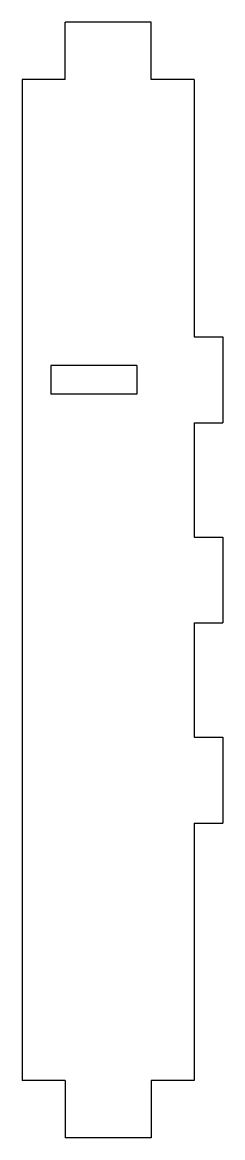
# Model space of a CAD drawing. Header units: millimetres. Extents: x 400 to 435, y 245 to 440.
import ezdxf

# ---------------------------------------------------------------- set-up
doc = ezdxf.new("R2010")
doc.units = ezdxf.units.MM

msp = doc.modelspace()

# ---------------------------------------------------------------- linework, layer by layer
at = {"color": 7, "linetype": 'Continuous', "lineweight": 25}
for p, q in [((422.5, 440), (407.5, 440)), ((407.5, 430), (407.5, 440)), ((422.5, 430), (422.5, 440)), ((407.5, 430), (400, 430)), ((400, 430), (400, 255)), ((430, 430), (422.5, 430)), ((430, 430), (430, 385)), ((430, 385), (435, 385)), ((435, 385), (435, 370)), ((420, 380), (405, 380)), ((405, 380), (405, 375)), ((420, 380), (420, 375)), ((420, 375), (405, 375)), ((430, 370), (430, 350)), ((430, 370), (435, 370)), ((430, 350), (435, 350)), ((435, 350), (435, 335)), ((430, 335), (430, 315)), ((430, 335), (435, 335)), ((430, 315), (435, 315)), ((435, 315), (435, 300)), ((430, 300), (435, 300)), ((430, 300), (430, 255)), ((407.5, 255), (400, 255)), ((407.5, 255), (407.5, 245)), ((422.5, 255), (422.5, 245)), ((430, 255), (422.5, 255)), ((422.5, 245), (407.5, 245))]:
    msp.add_line(p, q, dxfattribs=at)

doc.saveas('drawing.dxf')
